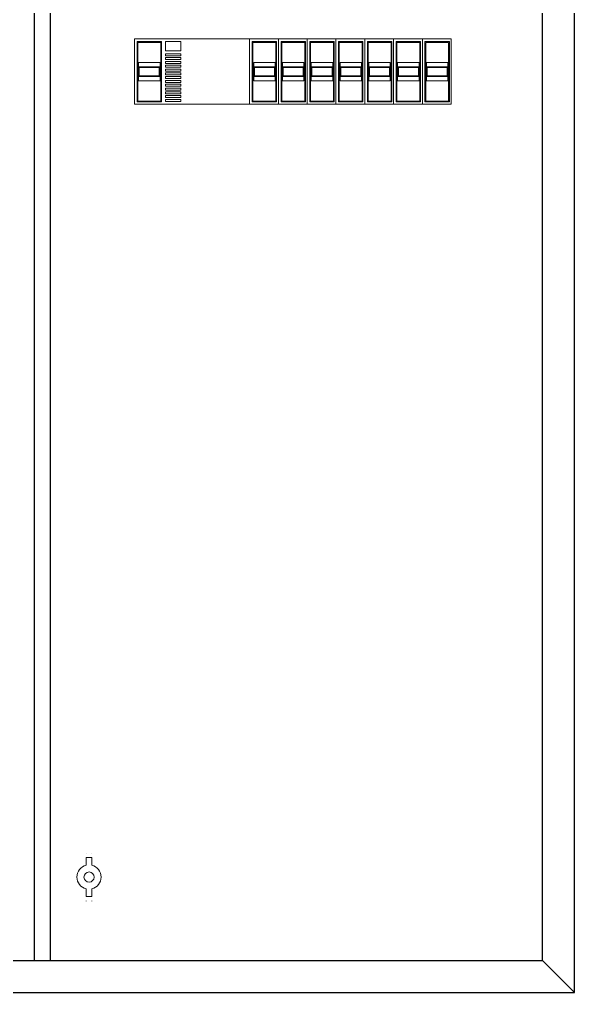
# Model space of a CAD drawing. Header units: millimetres. Extents: x 2046 to 14753, y 2361 to 29276.
# Drawn here: x 10198.9 to 10233.6, y 4203.6 to 4264.4 of the extents above; entities that cross this region are included whole.
import ezdxf

# ---------------------------------------------------------------- set-up
doc = ezdxf.new("R2010")
doc.units = ezdxf.units.MM
doc.layers.add('MYKUVVET', color=1, linetype='Continuous')

msp = doc.modelspace()

# ---------------------------------------------------------------- linework, layer by layer
at = {"color": 30, "lineweight": 9}
for p, q in [((10206.094, 4263.155, 2.365), (10206.094, 4259.064, 2.365)), ((10213.294, 4263.155, 2.365), (10206.094, 4263.155, 2.365)), ((10206.258, 4262.982, 2.365), (10206.258, 4259.218, 2.365)), ((10207.782, 4262.982, 2.365), (10206.258, 4262.982, 2.365)), ((10206.303, 4262.936, 2.365), (10206.303, 4259.263, 2.365)), ((10207.737, 4262.936, 2.365), (10206.303, 4262.936, 2.365)), ((10207.737, 4259.263, 2.365), (10207.737, 4262.936, 2.365)), ((10207.782, 4259.218, 2.365), (10207.782, 4262.982, 2.365)), ((10208.042, 4262.982, 2.365), (10208.042, 4262.397, 2.365)), ((10208.989, 4262.982, 2.365), (10208.042, 4262.982, 2.365)), ((10208.989, 4262.397, 2.365), (10208.989, 4262.982, 2.365)), ((10213.294, 4259.064, 2.365), (10213.294, 4263.155, 2.365)), ((10213.458, 4262.982, 2.365), (10213.458, 4259.218, 2.365)), ((10214.982, 4262.982, 2.365), (10213.458, 4262.982, 2.365)), ((10213.503, 4262.936, 2.365), (10213.503, 4259.263, 2.365)), ((10214.937, 4262.936, 2.365), (10213.503, 4262.936, 2.365)), ((10214.937, 4259.263, 2.365), (10214.937, 4262.936, 2.365)), ((10214.982, 4259.218, 2.365), (10214.982, 4262.982, 2.365)), ((10215.258, 4262.982, 2.365), (10215.258, 4259.218, 2.365)), ((10216.782, 4262.982, 2.365), (10215.258, 4262.982, 2.365)), ((10215.303, 4262.936, 2.365), (10215.303, 4259.263, 2.365)), ((10216.737, 4262.936, 2.365), (10215.303, 4262.936, 2.365)), ((10216.737, 4259.263, 2.365), (10216.737, 4262.936, 2.365)), ((10216.782, 4259.218, 2.365), (10216.782, 4262.982, 2.365)), ((10217.058, 4262.982, 2.365), (10217.058, 4259.218, 2.365)), ((10218.582, 4262.982, 2.365), (10217.058, 4262.982, 2.365)), ((10217.103, 4262.936, 2.365), (10217.103, 4259.263, 2.365)), ((10218.537, 4262.936, 2.365), (10217.103, 4262.936, 2.365)), ((10218.537, 4259.263, 2.365), (10218.537, 4262.936, 2.365)), ((10218.582, 4259.218, 2.365), (10218.582, 4262.982, 2.365)), ((10218.858, 4262.982, 2.365), (10218.858, 4259.218, 2.365)), ((10220.382, 4262.982, 2.365), (10218.858, 4262.982, 2.365)), ((10218.903, 4262.936, 2.365), (10218.903, 4259.263, 2.365)), ((10220.337, 4262.936, 2.365), (10218.903, 4262.936, 2.365)), ((10220.337, 4259.263, 2.365), (10220.337, 4262.936, 2.365)), ((10220.382, 4259.218, 2.365), (10220.382, 4262.982, 2.365)), ((10220.658, 4262.982, 2.365), (10220.658, 4259.218, 2.365)), ((10222.182, 4262.982, 2.365), (10220.658, 4262.982, 2.365)), ((10220.703, 4262.936, 2.365), (10220.703, 4259.263, 2.365)), ((10222.137, 4262.936, 2.365), (10220.703, 4262.936, 2.365)), ((10222.137, 4259.263, 2.365), (10222.137, 4262.936, 2.365)), ((10222.182, 4259.218, 2.365), (10222.182, 4262.982, 2.365)), ((10222.458, 4262.982, 2.365), (10222.458, 4259.218, 2.365)), ((10223.982, 4262.982, 2.365), (10222.458, 4262.982, 2.365)), ((10222.503, 4262.936, 2.365), (10222.503, 4259.263, 2.365)), ((10223.937, 4262.936, 2.365), (10222.503, 4262.936, 2.365)), ((10223.937, 4259.263, 2.365), (10223.937, 4262.936, 2.365)), ((10223.982, 4259.218, 2.365), (10223.982, 4262.982, 2.365)), ((10224.258, 4262.982, 2.365), (10224.258, 4259.218, 2.365)), ((10225.782, 4262.982, 2.365), (10224.258, 4262.982, 2.365)), ((10224.303, 4262.936, 2.365), (10224.303, 4259.263, 2.365)), ((10225.737, 4262.936, 2.365), (10224.303, 4262.936, 2.365)), ((10225.737, 4259.263, 2.365), (10225.737, 4262.936, 2.365)), ((10225.782, 4259.218, 2.365), (10225.782, 4262.982, 2.365)), ((10208.042, 4262.397, 2.365), (10208.989, 4262.397, 2.365)), ((10208.042, 4262.22, 2.365), (10208.042, 4262.095, 2.365)), ((10208.989, 4262.22, 2.365), (10208.042, 4262.22, 2.365)), ((10208.989, 4262.095, 2.365), (10208.989, 4262.22, 2.365)), ((10206.349, 4261.678, 2.365), (10206.349, 4260.532, 2.365)), ((10207.692, 4261.678, 2.365), (10206.349, 4261.678, 2.365)), ((10207.692, 4260.532, 2.365), (10207.692, 4261.678, 2.365)), ((10208.042, 4262.095, 2.365), (10208.989, 4262.095, 2.365)), ((10208.042, 4261.982, 2.365), (10208.042, 4261.858, 2.365)), ((10208.989, 4261.982, 2.365), (10208.042, 4261.982, 2.365)), ((10208.042, 4261.858, 2.365), (10208.989, 4261.858, 2.365)), ((10208.042, 4261.745, 2.365), (10208.042, 4261.62, 2.365)), ((10208.989, 4261.745, 2.365), (10208.042, 4261.745, 2.365)), ((10208.042, 4261.62, 2.365), (10208.989, 4261.62, 2.365)), ((10208.989, 4261.858, 2.365), (10208.989, 4261.982, 2.365)), ((10208.989, 4261.62, 2.365), (10208.989, 4261.745, 2.365)), ((10213.549, 4261.678, 2.365), (10213.549, 4260.532, 2.365)), ((10214.892, 4261.678, 2.365), (10213.549, 4261.678, 2.365)), ((10214.892, 4260.532, 2.365), (10214.892, 4261.678, 2.365)), ((10215.349, 4261.678, 2.365), (10215.349, 4260.532, 2.365)), ((10216.692, 4261.678, 2.365), (10215.349, 4261.678, 2.365)), ((10216.692, 4260.532, 2.365), (10216.692, 4261.678, 2.365)), ((10217.149, 4261.678, 2.365), (10217.149, 4260.532, 2.365)), ((10218.492, 4261.678, 2.365), (10217.149, 4261.678, 2.365)), ((10218.492, 4260.532, 2.365), (10218.492, 4261.678, 2.365)), ((10218.949, 4261.678, 2.365), (10218.949, 4260.532, 2.365)), ((10220.292, 4261.678, 2.365), (10218.949, 4261.678, 2.365)), ((10220.292, 4260.532, 2.365), (10220.292, 4261.678, 2.365)), ((10220.749, 4261.678, 2.365), (10220.749, 4260.532, 2.365)), ((10222.092, 4261.678, 2.365), (10220.749, 4261.678, 2.365)), ((10222.092, 4260.532, 2.365), (10222.092, 4261.678, 2.365)), ((10222.549, 4261.678, 2.365), (10222.549, 4260.532, 2.365)), ((10223.892, 4261.678, 2.365), (10222.549, 4261.678, 2.365)), ((10223.892, 4260.532, 2.365), (10223.892, 4261.678, 2.365)), ((10224.349, 4261.678, 2.365), (10224.349, 4260.532, 2.365)), ((10225.692, 4261.678, 2.365), (10224.349, 4261.678, 2.365)), ((10225.692, 4260.532, 2.365), (10225.692, 4261.678, 2.365)), ((10207.692, 4261.417, 2.365), (10206.349, 4261.417, 2.365)), ((10206.394, 4261.371, 2.365), (10206.349, 4261.417, 2.365)), ((10207.646, 4261.371, 2.365), (10206.394, 4261.371, 2.365)), ((10206.394, 4260.839, 2.365), (10206.394, 4261.371, 2.365)), ((10207.646, 4261.371, 2.365), (10207.692, 4261.417, 2.365)), ((10207.646, 4260.839, 2.365), (10207.646, 4261.371, 2.365)), ((10208.042, 4261.508, 2.365), (10208.042, 4261.383, 2.365)), ((10208.989, 4261.508, 2.365), (10208.042, 4261.508, 2.365)), ((10208.042, 4261.383, 2.365), (10208.989, 4261.383, 2.365)), ((10208.042, 4261.27, 2.365), (10208.042, 4261.146, 2.365)), ((10208.989, 4261.27, 2.365), (10208.042, 4261.27, 2.365)), ((10208.042, 4261.146, 2.365), (10208.989, 4261.146, 2.365)), ((10208.042, 4261.033, 2.365), (10208.042, 4260.909, 2.365)), ((10208.989, 4261.033, 2.365), (10208.042, 4261.033, 2.365)), ((10208.042, 4260.909, 2.365), (10208.989, 4260.909, 2.365)), ((10208.989, 4261.383, 2.365), (10208.989, 4261.508, 2.365)), ((10208.989, 4261.146, 2.365), (10208.989, 4261.27, 2.365)), ((10208.989, 4260.909, 2.365), (10208.989, 4261.033, 2.365)), ((10214.892, 4261.417, 2.365), (10213.549, 4261.417, 2.365)), ((10213.594, 4261.371, 2.365), (10213.549, 4261.417, 2.365)), ((10214.846, 4261.371, 2.365), (10213.594, 4261.371, 2.365)), ((10213.594, 4260.839, 2.365), (10213.594, 4261.371, 2.365)), ((10214.846, 4261.371, 2.365), (10214.892, 4261.417, 2.365)), ((10214.846, 4260.839, 2.365), (10214.846, 4261.371, 2.365)), ((10216.692, 4261.417, 2.365), (10215.349, 4261.417, 2.365)), ((10215.394, 4261.371, 2.365), (10215.349, 4261.417, 2.365)), ((10216.646, 4261.371, 2.365), (10215.394, 4261.371, 2.365)), ((10215.394, 4260.839, 2.365), (10215.394, 4261.371, 2.365)), ((10216.646, 4261.371, 2.365), (10216.692, 4261.417, 2.365)), ((10216.646, 4260.839, 2.365), (10216.646, 4261.371, 2.365)), ((10218.492, 4261.417, 2.365), (10217.149, 4261.417, 2.365)), ((10217.194, 4261.371, 2.365), (10217.149, 4261.417, 2.365)), ((10218.446, 4261.371, 2.365), (10217.194, 4261.371, 2.365)), ((10217.194, 4260.839, 2.365), (10217.194, 4261.371, 2.365)), ((10218.446, 4261.371, 2.365), (10218.492, 4261.417, 2.365)), ((10218.446, 4260.839, 2.365), (10218.446, 4261.371, 2.365)), ((10220.292, 4261.417, 2.365), (10218.949, 4261.417, 2.365)), ((10218.994, 4261.371, 2.365), (10218.949, 4261.417, 2.365)), ((10220.246, 4261.371, 2.365), (10218.994, 4261.371, 2.365)), ((10218.994, 4260.839, 2.365), (10218.994, 4261.371, 2.365)), ((10220.246, 4261.371, 2.365), (10220.292, 4261.417, 2.365)), ((10220.246, 4260.839, 2.365), (10220.246, 4261.371, 2.365)), ((10222.092, 4261.417, 2.365), (10220.749, 4261.417, 2.365)), ((10220.794, 4261.371, 2.365), (10220.749, 4261.417, 2.365)), ((10222.046, 4261.371, 2.365), (10220.794, 4261.371, 2.365)), ((10220.794, 4260.839, 2.365), (10220.794, 4261.371, 2.365)), ((10222.046, 4261.371, 2.365), (10222.092, 4261.417, 2.365)), ((10222.046, 4260.839, 2.365), (10222.046, 4261.371, 2.365)), ((10223.892, 4261.417, 2.365), (10222.549, 4261.417, 2.365)), ((10222.594, 4261.371, 2.365), (10222.549, 4261.417, 2.365)), ((10223.846, 4261.371, 2.365), (10222.594, 4261.371, 2.365)), ((10222.594, 4260.839, 2.365), (10222.594, 4261.371, 2.365)), ((10223.846, 4261.371, 2.365), (10223.892, 4261.417, 2.365)), ((10223.846, 4260.839, 2.365), (10223.846, 4261.371, 2.365)), ((10225.692, 4261.417, 2.365), (10224.349, 4261.417, 2.365)), ((10224.394, 4261.371, 2.365), (10224.349, 4261.417, 2.365)), ((10225.646, 4261.371, 2.365), (10224.394, 4261.371, 2.365)), ((10224.394, 4260.839, 2.365), (10224.394, 4261.371, 2.365)), ((10225.646, 4261.371, 2.365), (10225.692, 4261.417, 2.365)), ((10225.646, 4260.839, 2.365), (10225.646, 4261.371, 2.365)), ((10206.394, 4260.839, 2.365), (10206.349, 4260.794, 2.365)), ((10207.692, 4260.794, 2.365), (10206.349, 4260.794, 2.365)), ((10206.349, 4260.532, 2.365), (10207.692, 4260.532, 2.365)), ((10207.646, 4260.839, 2.365), (10206.394, 4260.839, 2.365)), ((10207.646, 4260.839, 2.365), (10207.692, 4260.794, 2.365)), ((10208.042, 4260.796, 2.365), (10208.042, 4260.671, 2.365)), ((10208.989, 4260.796, 2.365), (10208.042, 4260.796, 2.365)), ((10208.042, 4260.671, 2.365), (10208.989, 4260.671, 2.365)), ((10208.042, 4260.559, 2.365), (10208.042, 4260.434, 2.365)), ((10208.989, 4260.559, 2.365), (10208.042, 4260.559, 2.365)), ((10208.042, 4260.434, 2.365), (10208.989, 4260.434, 2.365)), ((10208.042, 4260.321, 2.365), (10208.042, 4260.197, 2.365)), ((10208.989, 4260.321, 2.365), (10208.042, 4260.321, 2.365)), ((10208.989, 4260.671, 2.365), (10208.989, 4260.796, 2.365)), ((10208.989, 4260.434, 2.365), (10208.989, 4260.559, 2.365)), ((10208.989, 4260.197, 2.365), (10208.989, 4260.321, 2.365)), ((10213.594, 4260.839, 2.365), (10213.549, 4260.794, 2.365)), ((10214.892, 4260.794, 2.365), (10213.549, 4260.794, 2.365)), ((10213.549, 4260.532, 2.365), (10214.892, 4260.532, 2.365)), ((10214.846, 4260.839, 2.365), (10213.594, 4260.839, 2.365)), ((10214.846, 4260.839, 2.365), (10214.892, 4260.794, 2.365)), ((10215.394, 4260.839, 2.365), (10215.349, 4260.794, 2.365)), ((10216.692, 4260.794, 2.365), (10215.349, 4260.794, 2.365)), ((10215.349, 4260.532, 2.365), (10216.692, 4260.532, 2.365)), ((10216.646, 4260.839, 2.365), (10215.394, 4260.839, 2.365)), ((10216.646, 4260.839, 2.365), (10216.692, 4260.794, 2.365)), ((10217.194, 4260.839, 2.365), (10217.149, 4260.794, 2.365)), ((10218.492, 4260.794, 2.365), (10217.149, 4260.794, 2.365)), ((10217.149, 4260.532, 2.365), (10218.492, 4260.532, 2.365)), ((10218.446, 4260.839, 2.365), (10217.194, 4260.839, 2.365)), ((10218.446, 4260.839, 2.365), (10218.492, 4260.794, 2.365)), ((10218.994, 4260.839, 2.365), (10218.949, 4260.794, 2.365)), ((10220.292, 4260.794, 2.365), (10218.949, 4260.794, 2.365)), ((10218.949, 4260.532, 2.365), (10220.292, 4260.532, 2.365)), ((10220.246, 4260.839, 2.365), (10218.994, 4260.839, 2.365)), ((10220.246, 4260.839, 2.365), (10220.292, 4260.794, 2.365)), ((10220.794, 4260.839, 2.365), (10220.749, 4260.794, 2.365)), ((10222.092, 4260.794, 2.365), (10220.749, 4260.794, 2.365)), ((10220.749, 4260.532, 2.365), (10222.092, 4260.532, 2.365)), ((10222.046, 4260.839, 2.365), (10220.794, 4260.839, 2.365)), ((10222.046, 4260.839, 2.365), (10222.092, 4260.794, 2.365)), ((10222.594, 4260.839, 2.365), (10222.549, 4260.794, 2.365)), ((10223.892, 4260.794, 2.365), (10222.549, 4260.794, 2.365)), ((10222.549, 4260.532, 2.365), (10223.892, 4260.532, 2.365)), ((10223.846, 4260.839, 2.365), (10222.594, 4260.839, 2.365)), ((10223.846, 4260.839, 2.365), (10223.892, 4260.794, 2.365)), ((10224.394, 4260.839, 2.365), (10224.349, 4260.794, 2.365)), ((10225.692, 4260.794, 2.365), (10224.349, 4260.794, 2.365)), ((10224.349, 4260.532, 2.365), (10225.692, 4260.532, 2.365)), ((10225.646, 4260.839, 2.365), (10224.394, 4260.839, 2.365)), ((10225.646, 4260.839, 2.365), (10225.692, 4260.794, 2.365)), ((10208.042, 4260.197, 2.365), (10208.989, 4260.197, 2.365)), ((10208.042, 4260.084, 2.365), (10208.042, 4259.959, 2.365)), ((10208.989, 4260.084, 2.365), (10208.042, 4260.084, 2.365)), ((10208.042, 4259.959, 2.365), (10208.989, 4259.959, 2.365)), ((10208.042, 4259.847, 2.365), (10208.042, 4259.722, 2.365)), ((10208.989, 4259.847, 2.365), (10208.042, 4259.847, 2.365)), ((10208.042, 4259.722, 2.365), (10208.989, 4259.722, 2.365)), ((10208.989, 4259.959, 2.365), (10208.989, 4260.084, 2.365)), ((10208.989, 4259.722, 2.365), (10208.989, 4259.847, 2.365)), ((10206.258, 4259.218, 2.365), (10207.782, 4259.218, 2.365)), ((10206.303, 4259.263, 2.365), (10207.737, 4259.263, 2.365)), ((10208.042, 4259.609, 2.365), (10208.042, 4259.485, 2.365)), ((10208.989, 4259.609, 2.365), (10208.042, 4259.609, 2.365)), ((10208.042, 4259.485, 2.365), (10208.989, 4259.485, 2.365)), ((10208.042, 4259.372, 2.365), (10208.042, 4259.248, 2.365)), ((10208.989, 4259.372, 2.365), (10208.042, 4259.372, 2.365)), ((10208.042, 4259.248, 2.365), (10208.989, 4259.248, 2.365)), ((10208.989, 4259.485, 2.365), (10208.989, 4259.609, 2.365)), ((10208.989, 4259.248, 2.365), (10208.989, 4259.372, 2.365)), ((10213.458, 4259.218, 2.365), (10214.982, 4259.218, 2.365)), ((10213.503, 4259.263, 2.365), (10214.937, 4259.263, 2.365)), ((10215.258, 4259.218, 2.365), (10216.782, 4259.218, 2.365)), ((10215.303, 4259.263, 2.365), (10216.737, 4259.263, 2.365)), ((10217.058, 4259.218, 2.365), (10218.582, 4259.218, 2.365)), ((10217.103, 4259.263, 2.365), (10218.537, 4259.263, 2.365)), ((10218.858, 4259.218, 2.365), (10220.382, 4259.218, 2.365)), ((10218.903, 4259.263, 2.365), (10220.337, 4259.263, 2.365)), ((10220.658, 4259.218, 2.365), (10222.182, 4259.218, 2.365)), ((10220.703, 4259.263, 2.365), (10222.137, 4259.263, 2.365)), ((10222.458, 4259.218, 2.365), (10223.982, 4259.218, 2.365)), ((10222.503, 4259.263, 2.365), (10223.937, 4259.263, 2.365)), ((10224.258, 4259.218, 2.365), (10225.782, 4259.218, 2.365)), ((10224.303, 4259.263, 2.365), (10225.737, 4259.263, 2.365)), ((10206.094, 4259.064, 2.365), (10213.294, 4259.064, 2.365))]:
    msp.add_line(p, q, dxfattribs=at)
at = {"color": 8, "lineweight": 9}
for p, q in [((10213.294, 4263.155, 2.365), (10213.294, 4259.064, 2.365)), ((10215.094, 4263.155, 2.365), (10213.294, 4263.155, 2.365)), ((10215.094, 4263.155, 2.365), (10215.094, 4259.064, 2.365)), ((10216.894, 4263.155, 2.365), (10215.094, 4263.155, 2.365)), ((10216.894, 4263.155, 2.365), (10216.894, 4259.064, 2.365)), ((10218.694, 4263.155, 2.365), (10216.894, 4263.155, 2.365)), ((10218.694, 4263.155, 2.365), (10218.694, 4259.064, 2.365)), ((10220.494, 4263.155, 2.365), (10218.694, 4263.155, 2.365)), ((10220.494, 4263.155, 2.365), (10220.494, 4259.064, 2.365)), ((10222.294, 4263.155, 2.365), (10220.494, 4263.155, 2.365)), ((10222.294, 4263.155, 2.365), (10222.294, 4259.064, 2.365)), ((10224.094, 4263.155, 2.365), (10222.294, 4263.155, 2.365)), ((10224.094, 4263.155, 2.365), (10224.094, 4259.064, 2.365)), ((10225.894, 4263.155, 2.365), (10224.094, 4263.155, 2.365)), ((10225.894, 4263.155, 2.365), (10225.894, 4259.064, 2.365)), ((10213.294, 4259.064, 2.365), (10215.094, 4259.064, 2.365)), ((10215.094, 4259.064, 2.365), (10216.894, 4259.064, 2.365)), ((10216.894, 4259.064, 2.365), (10218.694, 4259.064, 2.365)), ((10218.694, 4259.064, 2.365), (10220.494, 4259.064, 2.365)), ((10220.494, 4259.064, 2.365), (10222.294, 4259.064, 2.365)), ((10222.294, 4259.064, 2.365), (10224.094, 4259.064, 2.365)), ((10224.094, 4259.064, 2.365), (10225.894, 4259.064, 2.365))]:
    msp.add_line(p, q, dxfattribs=at)
at = {"color": 7, "lineweight": 9}
for p, q in [((10203.08, 4212.265), (10203.08, 4212.275)), ((10203.426, 4212.265), (10203.426, 4212.275)), ((10203.08, 4211.511), (10203.08, 4211.987)), ((10203.426, 4211.511), (10203.426, 4211.987)), ((10203.08, 4209.563), (10203.08, 4210.04)), ((10203.426, 4209.563), (10203.426, 4210.04)), ((10203.08, 4209.275), (10203.08, 4209.285)), ((10203.426, 4209.275), (10203.426, 4209.285))]:
    msp.add_line(p, q, dxfattribs=at)
msp.add_circle((10203.253, 4210.775), 0.318, dxfattribs=at)
for radius, start, end in [(1.224, 81.87962, 98.12038), (0.755, 103.23504, 256.76496), (0.755, 283.23504, 76.76496), (1.224, 261.87962, 278.12038)]:
    msp.add_arc((10203.253, 4210.775), radius, start, end, dxfattribs=at)
at = {"layer": 'MYKUVVET', "color": 8}
for p, q in [((10199.848, 4205.558), (10199.848, 4301.558)), ((10200.848, 4205.558), (10200.848, 4301.558)), ((10233.611, 4203.558), (10231.611, 4205.558))]:
    msp.add_line(p, q, dxfattribs=at)
for points in [[(10143.611, 4203.558), (10233.611, 4203.558), (10233.611, 4303.558), (10143.611, 4303.558)], [(10145.611, 4205.558), (10231.611, 4205.558), (10231.611, 4301.558), (10145.611, 4301.558)]]:
    msp.add_lwpolyline(points, close=True, dxfattribs=at)

doc.saveas('drawing.dxf')
